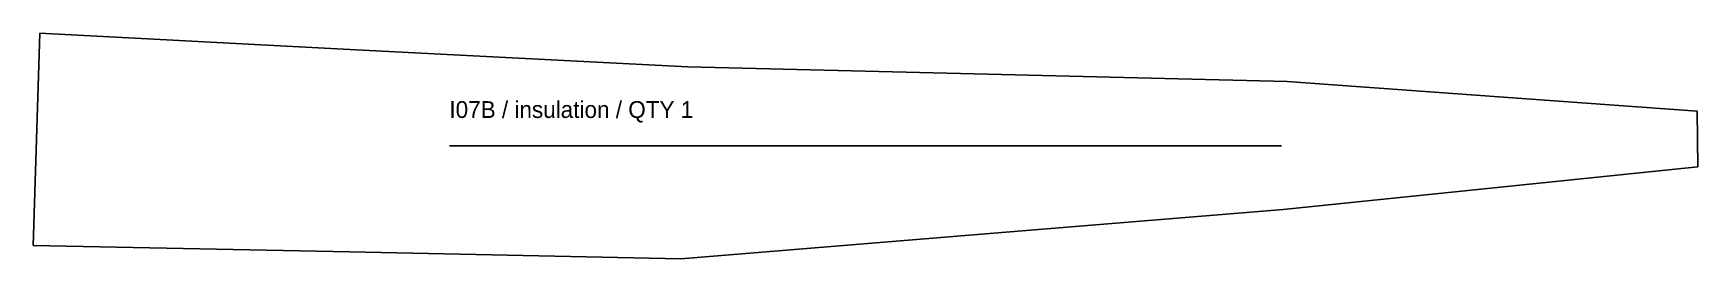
# Model space of a CAD drawing. Header units: millimetres. Extents: x 8 to 898, y 8 to 129.
import ezdxf

# ---------------------------------------------------------------- set-up
doc = ezdxf.new("R2010")
doc.units = ezdxf.units.MM
for name, color, linetype in [('CUT', 7, 'Continuous'), ('GRAIN', 3, 'Continuous'), ('ID', 7, 'Continuous'), ('SEW', 5, 'Continuous')]:
    doc.layers.add(name, color=color, linetype=linetype)

msp = doc.modelspace()

# ---------------------------------------------------------------- linework, layer by layer
at = {"layer": 'CUT'}
msp.add_lwpolyline([(8.25, 15.15), (11.82, 128.67), (180.94, 119.88), (358.33, 110.66), (518.74, 106.74), (678.84, 102.83), (792.08, 94.6), (898.15, 86.91), (898.42, 57.25), (791.11, 46.16), (676.65, 34.32), (515.42, 21.16), (354.52, 8.01), (177.54, 11.66)], close=True, dxfattribs=at)
at = {"layer": 'GRAIN'}
msp.add_line((230.79, 68.34), (675.88, 68.34), dxfattribs=at)
at = {"layer": 'SEW'}
msp.add_lwpolyline([(8.25, 15.15), (11.82, 128.67), (180.94, 119.88), (358.33, 110.66), (518.74, 106.74), (678.84, 102.83), (792.08, 94.6), (898.15, 86.91), (898.42, 57.25), (791.11, 46.16), (676.65, 34.32), (515.42, 21.16), (354.52, 8.01), (177.54, 11.66)], close=True, dxfattribs=at)

# ---------------------------------------------------------------- texts
at = {"layer": 'ID'}
msp.add_text('I07B / insulation / QTY 1', height=9, dxfattribs=at).set_placement((230.79, 83.34))

doc.saveas('drawing.dxf')
